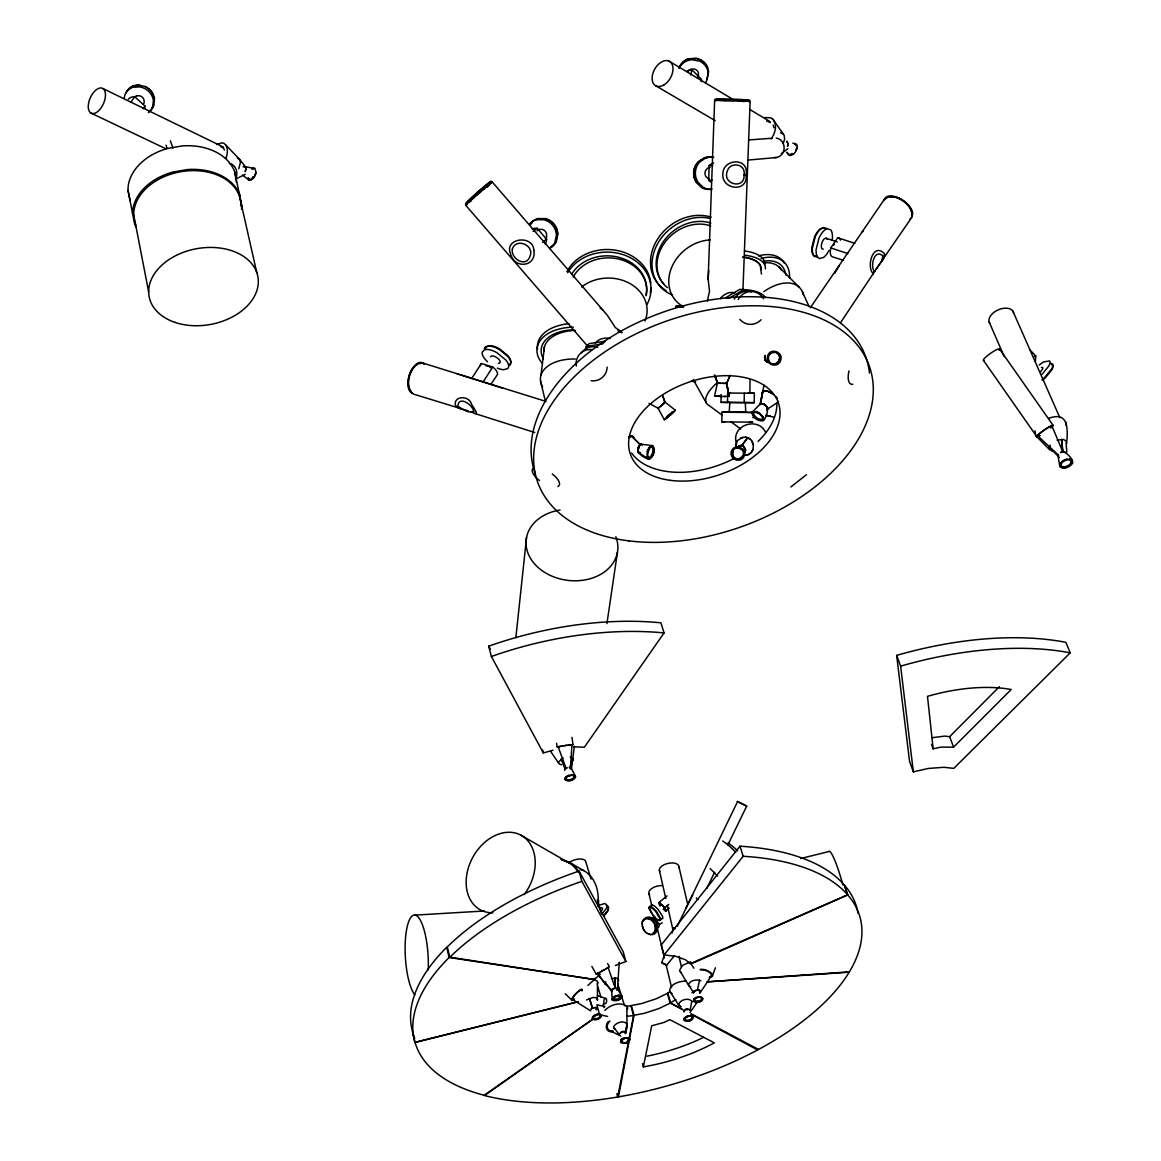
<?xml version="1.0" encoding="UTF-8"?>
<svg xmlns="http://www.w3.org/2000/svg" width="1161" height="1161" viewBox="0 0 1161 1161"><rect width="100%" height="100%" fill="white"/><g stroke="black" fill="none" stroke-linecap="round" stroke-linejoin="round"><path stroke-width="1.5" d="M742.547 445.795L745.391 449.147L743.49 453.429M1048.717 418.323C1067.351 411.415 1068.294 426.45 1066.683 442.312C1064.927 445.65 1069.426 456.331 1063.694 451.585M744.985 448.131L745.391 450.337L743.548 446.361M681.159 1006.66L678.605 1004.875C679.403 999.824 688.589 997.183 691.84 1001.246L691.709 1002.393M788.188 144.414L786.897 141.352M597.393 1000.521L597.48 981.19L592.11 978.825M749.367 393.202L754.331 393.26L754.2 402.678L721.025 402.374L721.126 394.537M749.585 422.038L752.792 422.14L721.866 421.907L721.968 412.213L727.874 412.199M727.526 402.49L727.642 393.028L754.331 393.26M745.275 402.577L745.768 412.01L738.657 411.995L729.195 411.865L729.848 402.446M744.201 402.635L744.317 393.173M747.64 393.202L749.875 393.216L750.064 379.589M768.858 362.45A4.804 4.383 -88.8 0 1 766.724 361.811L764.765 359.01L765.143 355.469L765.084 359.881L767.16 361.753M1050.212 445.142L1049.225 448.567L1052.374 451.411M710.619 181.987L708.66 180.26L709.153 165.559L711.229 163.962A10.783 9.854 -87.9 0 1 713.594 163.004M707.354 301.062L709.516 291.164L708.137 279.162L714.639 100.354L750.137 101.355L748.932 101.718M1034.93 430.789L1035.786 435.694L1049.762 449.829M742.909 291.019L750.137 101.355M1058.252 456.621L1058.222 454.488M144.864 108.365L144.951 106.028L134.661 96.711L132.267 96.958A10.188 8.78 37 0 0 128.291 99.193M625.184 1033.754L626.969 1024.96L626.925 1006.195C620.206 1001.522 610.062 1004.816 604.852 1010.462M708.137 279.162L708.689 270.44M1065.711 424.97L1065.856 422.314M1066.277 453.138C1065.377 452.746 1076.624 460.99 1071.284 464.777C1068.541 467.404 1063.447 469.755 1060.138 466.925L1060.82 463.007M1060.385 464.023L1060.341 464.951C1062.271 470.437 1071.618 466.417 1071.85 461.643L1069.542 459.117M627.55 1009.286L627.637 1007.632M763.982 385.06L760.107 404.623A4.702 2.061 34.1 0 1 760.266 404.101C770.062 402.49 768.364 414.956 763.619 420.297L762.995 420.833C758.322 421.545 751.762 417.292 752.081 412.3L760.484 403.68M1066.596 443.792L1066.146 441.064L1063.52 439.468L1057.061 440.135M1071.53 460.888C1071.066 465.358 1064.274 468.536 1060.661 465.75C1061.038 461.251 1067.917 458.029 1071.53 460.844M627.013 1024.031C623.892 1019.851 615.91 1022.551 613.69 1026.614L613.661 1027.529C621.483 1036.367 616.941 1035.394 622.528 1031.563A3.352 1.669 -17.1 0 1 625.402 1031.636L625.881 1032.855M570.414 768.901L571.952 744.752L570.791 744.869M726.438 383.42L729.093 396.365L726.67 383.246L730.167 375.308L726.742 383.362L729.093 396.365L720.792 396.467M662.104 405.015L665.093 402.112L662.583 395.625M707.891 74.914L708.152 71.314M607.363 968.042L609.365 966.692L607.595 963.572M1035.365 361.622L1035.772 355.992L1029.546 349.534M727.903 844.845L746.697 806.097L737.612 801.511L677.284 926.217M650.9 919.367L652.467 917.93L654.673 917.887L659.361 924.446L658.853 926.899L656.226 928.539M245.929 169.55L245.595 167.097L243.854 166.415A4.325 2.424 -65.4 0 0 243.142 166.763M614.314 985.573L608.132 967.432M788.188 143.442L787.463 146.315L787.942 145.444M574.376 746.247L571.43 768.988L569.978 767.494M598.394 903.809L598.67 900.515M764.635 357.82L764.78 356.369M639.043 446.042L640.93 444.184L652.671 445.635C656.241 449.249 653.701 456.81 649.565 459.117L648.709 459.103C642.367 457.419 634.225 451.44 639.711 445.026M515.847 637.694L526.572 537.209M564.565 770.353L565.146 768.858M637.926 451.136L639.116 445.868M737.279 801.467L746.697 806.097M541.011 375.148L544.48 346.704M718.383 383.217L720.357 383.362L717.556 383.086L715.147 376.382M832.132 240.327L832.437 237.816A16.138 7.111 -71.3 0 0 830.594 229.747L827.125 228.775L825.036 229.805A15.267 6.719 -71.3 0 0 819.027 238.02L816.11 249.557A16.138 7.111 -71.3 0 0 818.026 257.597L819.608 258.555L823.584 257.437A15.253 6.719 -71.3 0 0 828.983 250.428M717.904 396.235L714.566 395.901L717.469 382.941L714.421 374.872M1066.19 453.211L1065.871 452.427M626.461 1025.932L626.969 1024.96L625.968 1032.318L622.441 1031.65M626.969 1024.96L625.939 1032.753M693.93 999.258L694.205 1001.043C706.73 1005.441 701.563 990.507 694.002 1000.506C696.324 1002.465 703.769 1000.564 701.578 997.139L697.935 997.154L694.539 998.605M246.001 168.592L245.232 171.422M605.737 981.8L604.997 983.599L606.057 984.905M606.927 623.573L617.463 552.215M659.869 406.901L658.084 408.193L658.737 407.482L658.098 408.237L664.368 419.803L666.138 418.468M642.048 923.822C641.714 918.54 648.564 914.999 652.642 918.409A9.796 7.459 65 0 1 656.807 923.822C658.693 927.915 657.3 933.56 652.409 934.605L648.535 934.17M617.086 988.33L622.151 996.66C620.845 1000.1 615.388 1001.754 612.21 1000.042L611.615 989.956A3.439 1.524 -16.8 0 1 612.732 989.085M612.34 991.581L611.339 990.391M701.157 81.72L701.52 79.34L691.898 69.849L689.358 70.11A10.057 9.448 14.9 0 0 686.993 70.981M697.413 989.869L699.575 980.203C695.671 979.492 689.576 980.479 688.517 984.949L693.596 992.655A3.396 1.611 -13.3 0 1 693.77 991.407L698.196 989.854M532.173 229.138A10.667 9.723 54.8 0 1 534.553 228.369L537.093 228.267L546.628 239.239L546.236 241.807A10.667 9.723 54.9 0 1 545.191 244.129M616.897 990.318A3.439 1.524 -16.8 0 0 617.376 989.883L619.248 962.353L618.987 963.92M840.419 240.182A10.318 4.513 -71.3 0 0 838.881 237.947L837.734 237.758L830.768 247.932L830.362 250.399A10.318 4.513 -71.3 0 0 832.161 256.755L843.525 260.311M611.978 999.505L613.632 996.893M612.689 999.316L615.765 996.486L621.251 996.37M760.266 404.144L762.937 390.865L765.97 390.618L772.152 393.376M618.523 980.653L618.349 979.057L616.447 978.142L611.499 978.578M621.237 996.167L618.16 998.982L612.689 999.113M761.297 403.651L762.124 403.709L760.629 403.651L762.937 390.851L767.958 391.184L774.111 394.914M569.166 767.581A3.643 1.843 -14.8 0 1 569.978 767.639L572.547 758.104L570.196 757.088M638.173 448.204L637.897 450.57M849.141 972.265A231.097 110.368 -15.7 0 1 618.436 1096.855L634.037 1015.294L631.337 1005.542L642.004 1003.452L656.038 998.837L667.836 993.192L670.623 1002.944L681.812 1008.851M484.108 1095.331L593.503 1018.719L484.485 1095.549A231.112 110.368 -15.7 0 0 617.739 1097L633.572 1015.57L630.873 1005.818L625.997 1006.326M570.762 767.755L572.547 758.104L573.215 759.904L571.923 761.993M643.368 1066.872L651.713 1025.787L663.976 1022.449L669.839 1019.663L714.305 1042.825A113.386 53.145 -15.8 0 1 643.368 1066.872L642.497 1063.679M744.07 453.356A4.6 4.252 48.1 0 0 745.318 451.6L745.478 449.409M737.148 440.745L735.711 447.406M664.542 954.531L661.639 962.861L666.516 965.313L674.497 955.677M598.249 973.266L596.275 974.239L591.863 966.402M732.707 451.194C730.603 456.404 737.583 461.527 741.864 457.84M736.074 442.776L735.668 447.435M743.824 455.097C755.361 456.912 756.943 437.973 745.318 437.189L749.701 438.945M124.256 97.872L125.069 94.389A15.906 13.729 37.1 0 1 132.659 87.307L140.162 86.886L143.935 88.12A15.049 12.989 37.2 0 1 152.251 96.378L153.397 100.006L152.73 107.175A15.906 13.729 37.2 0 1 148.376 112.617M640.321 444.474L637.766 450.352A4.673 2.104 -72.6 0 0 638.826 452.993L640.117 452.587L638.129 451.934M796.562 148.028L795.633 150.785M690.069 1010.346L691.84 1001.246M714.566 395.901L720.981 395.625M690.577 74.957L691.898 69.849M226.061 158.273C227.527 153.528 228.702 146.896 224.146 143.456L221.911 142.818L216.599 144.574M255.609 173.047C255.217 176.312 251.284 181.682 247.932 178.359M457.419 374.364L458.624 374.335M597.378 984.368L597.828 982.685M650.857 905.754L651.64 904.738L653.846 905.624A9.854 2.815 51.2 0 1 658.432 909.861L662.742 916.711L662.757 918.569L661.189 918.612M592.545 1016.818L592.72 1018.618C595.172 1020.693 601.862 1018.444 600.643 1014.743L600.237 1014.337M592.589 1018.081C600.556 1008.111 604.184 1021.593 592.516 1017.95M762.792 419.745C763.111 415.449 757.465 411.749 753.445 412.373L752.908 412.852C752.618 417.133 758.235 420.819 762.255 420.209L763.546 418.25L762.893 416.32M717.846 383.145L715.234 376.382M763.619 420.297C763.982 415.29 757.378 411.009 752.705 411.749L752.081 412.3M834.788 273.227L839.113 265.825M585.304 349.766L586.334 346.326L589.28 343.598L605.302 341.218L602.414 343.946L586.334 346.326M777.652 402.374L777.986 401.271A10.275 4.528 34.1 0 1 777.652 402.374L766.623 409.717M767.639 408.599L766.695 409.615L767.523 408.933M621.759 332.743L618.334 331.074L618.682 330.014L615.301 327.504L607.334 315.284L492.22 181.958L476.474 194.584M672.03 933.11L673.757 928.176M678.982 68.354L679.824 65.974A15.688 14.759 14.9 0 1 688.546 58.761L696.426 58.326L700.199 59.574A14.846 13.961 14.9 0 1 707.891 67.962L708.66 71.663L707.107 78.948M876.192 269.062L911.675 217.528C914.665 205.163 895.131 191.231 884.697 198.85L810.334 307.723M840.361 322.961L874.784 271.268M647.156 451.223L647.678 449.757M638.216 447.899L638.623 446.811M712.317 976.154L715.423 967.766M565.465 777.246L565.204 777.899C565.871 782.412 573.49 780.41 574.869 777.202L574.26 775.388L571.575 774.663M565.378 778.596C566.902 775.563 572.344 774.068 574.811 776.593M664.847 402.446L662.612 395.611M1058.077 455.359L1058.382 454.619M574.68 776.52C573.157 779.553 567.729 781.034 565.262 778.509M768.045 356.543L770.831 352.857L775.766 352.291M683.873 1011.042C684.134 1014.148 683.263 1009.04 686.354 1009.286M245.232 171.581L245.668 170.58M238.745 168.809L240.429 162.453L239.543 159.318L225.873 145.067M783.24 143.398L784.633 139.189L784.212 135.358L773.023 119.365L770.715 117.769L764.693 117.566M766.565 406.437L767.566 408.28M642.338 921.921L645.618 918.453L650.77 919.672A9.419 7.169 65 0 1 654.76 924.867L655.239 930.991L651.945 934.46M764.736 356.616L765.244 355.542M684.424 1017.805C683.132 1022.739 695.25 1019.387 691.753 1015.773M596.188 1009.693A3.41 1.567 -17.9 0 0 597.044 1007.951L593.039 1007.777M706.773 888.441L714.595 872.288M621.12 1039.908L620.598 1042.505C623.588 1044.45 629.422 1043.013 630.22 1039.313L629.915 1038.732C612.326 1034.495 626.301 1050.502 628.551 1037.978M698.022 989.927L699.415 990.202A3.396 1.611 -13.3 0 1 699.778 990.507M744.665 452.355L745.173 451.397M685.875 908.163L692.725 895M733.404 449.873C728.092 472.643 758.815 447.536 735.406 448.277M742.59 457.042C745.58 453.08 741.676 447 736.858 447.87M753.054 449.525L751.965 451.571A10.086 9.303 48.1 0 1 746.175 455.083L746.175 455.083M484.355 348.764L485.182 347.226L490.102 345.688A14.382 6.211 33.1 0 1 499.52 348.822L508.083 355.861A15.195 6.56 33.1 0 1 510.724 362.653L509.897 364.104M485.385 348.3L486.183 346.834M490.581 356.862L491.495 355.963A5.486 2.351 33.1 0 1 495.95 357.066L498.287 358.778A5.776 2.482 33.1 0 1 500.217 362.319L499.288 363.204A5.471 2.351 33.1 0 1 498.417 363.291M618.334 331.074L618.682 330.014M882.099 261.254L884.203 257.089L884.464 253.708C872.854 241.517 865.903 267.393 873.464 274.011M509.911 365.222L510.767 363.712A15.833 6.835 33.1 0 0 508.01 356.645L499.085 349.316A14.977 6.473 33.1 0 0 489.274 346.051L486.865 346.297M694.293 998.663L693.538 1001.261C696.353 1003.423 702.115 1002.161 703.131 998.62L699.938 996.675L695.744 997.546M694.322 991.015L693.697 992.481M490.842 384.509L497.358 374.626A10.115 4.31 33.1 0 0 494.615 368.632L492.757 366.992L481.365 363.524L480.669 364.38A10.115 4.325 33.1 0 0 480.538 365.584M483.034 382.085L492.757 366.992M471.627 378.573L481.365 363.524M696.876 163.933L695.439 166.154A15.253 13.947 -88 0 0 694.496 178.025L696.107 181.696L701.65 187.066M143.122 108.786L144.951 106.028M699.749 993.41L711.417 975.82M771.136 139.001C775.069 133.53 777.594 125.17 773.023 119.365M130.961 102.183L134.661 96.711M552.955 750.238L543.333 752.952L491.393 656.473L488.665 646.184A243.549 132.281 -15.4 0 1 660.914 622.818L664.063 632.919L584.389 747.191L573.49 746.842M689.982 1012.465L697.703 1001.522M648.36 448.465L649.115 447.406M740.486 445.693L741.719 445.577L747.626 437.77L741.632 445.693L740.486 445.722A4.6 4.252 48 0 0 738.498 446.579M587.843 346.384L465.648 205.178L473.151 197.602L488.897 184.86M1060.312 463.732C1062.765 460.249 1068.642 457.361 1072.372 460.395M491.48 182.901L492.22 181.958M739.992 846.195L661.204 945.039L664.048 954.952L675.557 956.272L685.44 959.755L690.345 963.645L847.574 894.797L844.265 884.987A230.633 110.861 -15.7 0 0 739.992 846.195L743.171 856.281A231.184 110.44 -15.7 0 1 847.574 894.797M664.048 954.952L743.171 856.281M674.309 411.299L675.296 410.225L673.743 411.894M861.912 232.432L863.218 230.952M664.31 419.716L665.471 418.947M658.737 407.482L658.084 408.193L648.984 403.375M595.39 343.221C598.568 338.504 604.881 337.329 610.12 338.533M252.242 177.749L253.156 176.675M663.671 403.593L664.44 402.809L659.492 407.221M596.232 1009.519L597.044 1007.951M664.469 402.852L665.064 402.069L675.296 410.225M733.099 450.149L734.434 448.785M720.27 298.624C723.622 294.313 729.297 291.251 734.782 292.862M737.148 440.73L742.938 437.218M644.631 919.091L647.548 917.785L651.19 919.207A9.81 7.474 65 0 1 655.341 924.62L656.154 929.018L653.904 933.894M487.17 186.805L488.36 185.557M1042.114 374.292L1048.804 366.034A14.512 4.397 -43.4 0 0 1049.544 360.926L1043.913 361.913A15.34 4.659 -43.4 0 0 1039.168 365.033M587.93 985.37L600.266 974.268M932.298 737.699L944.59 736.118L949.64 736.684L999.374 686.673M953.573 747.133L1011.202 689.489A129.611 65.945 -19.6 0 0 927.494 696.339L933.168 748.845L940.729 747.133L953.573 747.133L949.64 736.684M1070.239 652.83L953.791 768.364L943.762 767.305L928.35 768.451L913.344 771.847L909.556 761.413L896.655 655.385A254.114 128.232 -19.2 0 1 1065.856 642.323L1070.239 652.83A254.781 127.768 -19.2 0 0 900.631 666.138L896.655 655.385M242.562 175.108L248.86 180.086L250.863 180.216L254.186 177.517L256.189 172.902L254.956 168.418L243.868 166.574M487.576 186.848L489.898 184.57M741.632 445.693L743.722 446.535L741.719 445.577M693.828 991.552L695.773 990.231M672.901 412.706L674.352 411.415M600.759 911.53L602.24 909.716A3.628 1.64 -42.2 0 0 602.457 908.134L601.296 907.728A2.83 1.292 -42.2 0 0 600.701 907.917M601.92 913.997L605.984 908.99A9.927 4.513 -42.2 0 0 606.564 904.666L604.779 903.476L600.005 905M603.502 915.826L607.551 910.819A9.927 4.513 -42.2 0 0 608.146 906.494L606.361 905.304M603.793 916.087L607.682 911.283A9.52 4.339 -42.2 0 0 608.248 907.133L607.58 906.364M663.047 404.159L663.657 403.607L660.769 406.147M665.935 418.134L670.274 414.23M474.602 196.601L468.971 202.275L471.381 200.795M693.814 999.287L694.917 998.068M765.157 359.852L764.765 358.778L766.013 360.955M663.584 403.665L661.189 405.813M671.145 412.866L672.204 411.894M673.365 412.358L667.88 417.147M909.992 219.066L911.675 217.528M697.601 162.816L700.504 160.189M593.677 1015.556L592.037 1018.865C594.954 1021.085 600.397 1019.097 601.674 1015.773L599.584 1014.046M592.589 1016.818L599.308 1014.192M667.531 416.552L668.925 415.333M672.132 413.476L669.287 415.972M1061.589 461.976L1063.984 460.191M685.411 1009.664L689.852 1009.548M762.937 390.865L762.008 394.145M753.982 411.589L753.445 412.053C753.141 416.349 758.772 420.035 762.792 419.426M663.25 909.295L666.283 911.138L664.977 907.655L668.751 904.361M665.427 911.356L669.2 908.062M659.985 906.19L658.664 902.721L667.067 895.9M669.941 413.926L666.356 416.944M564.725 769.351L566.524 768.002A3.643 1.843 -14.8 0 1 567.381 767.827M806.431 474.704L790.873 486.981M671.493 413.2L673.511 411.575M666.603 418.192L668.155 416.843M542.68 242.359L546.628 239.239M639.595 445.2L641.365 444.358M665.543 419.019L667.053 417.757M533.117 231.344L537.093 228.267M563.129 757.973L558.441 762.037L559.123 763.836L561.59 764.867M781.368 153.571L787.942 148.681M565.61 777.159L572.01 774.924L574.361 775.301L575.609 777.101C573.853 780.613 567.555 782.354 564.696 779.408L566.031 776.593L569.108 775.026M658.897 407.671L658.113 408.077M620.308 1032.695L621.643 1031.911M684.598 1017.718L690.432 1015.701M621.382 1039.806L624.734 1038.166L628.406 1037.963M608.509 967.302L606.303 968.695M596.29 974.181L597.538 973.498M717.556 383.086L726.626 383.362L724.87 383.464M586.45 1000.013L592.85 997.517L595.767 997.647L597.625 999.592M592.27 1008.125L591.617 1008.546A3.41 1.567 -17.9 0 0 591.007 1009.04M752.807 417.742L753.779 417.133M639.377 452.993L640.059 452.5M596.754 973.861L597.625 973.324M466.954 204.626L465.648 205.178M734.129 449.06L735.711 448.001M670.187 991.567L667.343 993.265L670.129 1003.002L682.828 1009.823M743.577 289.699L729.355 298.159L725.567 297.811L739.731 289.379L743.577 289.699L746.567 291.701M670.129 1003.002L675.833 999.606M604.997 969.45L606.826 968.332M600.658 971.612L603.604 969.928M603.546 970.291L605.331 969.217M601.935 971.177L603.662 970.19M602.051 971.162L598.771 972.947M600.6 971.975L597.131 973.818L612.036 990.826M659.361 924.446L662.249 922.864M565.741 768.538L566.51 768.147M820.348 228.848L824.179 227.832M236.38 178.707L245.261 174.324M251.806 168.853L254.027 168.156M670.623 1002.944L658.795 1008.59L644.718 1013.205L634.037 1015.294M614.517 996.312L618.915 995.079M786.94 141.511L787.55 141.947L786.752 141.468M545.917 401.416L422.328 362.885C409.514 363.553 403.128 386.555 413.374 394.058L468.289 410.907M649.928 446.666L651.481 446.303C654.557 449.394 652.409 455.896 648.854 457.884L647.011 456.679M594.563 1014.99L597.741 1013.959M556.612 743.316L557.135 746.886L562.795 746.001M565.915 767.856L558.151 746.799L561.169 746.247M857.964 913.17A230.56 110.788 -15.7 0 0 844.453 885.161L847.762 894.971L690.998 963.935L693.944 968.23M775.171 364.104C780.134 362.9 781.135 355.498 776.753 352.944M772.704 352.247C766.216 353.742 767.348 364.38 774.068 364.293M790.772 154.094L791.962 153.6M791.381 154.457L792.571 153.963M571.952 737.38L573.012 744.535L572.213 744.723M471.177 411.749C481.728 417.931 473.383 407.83 471.381 403.926C469.233 395.451 453.588 395.495 455.373 405.131L457.71 407.555L461.904 409.427M615.374 965.473L625.895 961.526L623.138 951.57L579.005 870.939L581.806 881.214L625.895 961.526M1034.32 356.529L1035.772 355.992M767.131 409.427L767.668 409.238A4.688 2.046 34.1 0 0 766.768 406.524M593.851 1007.516L591.805 1008.546A3.41 1.567 -17.9 0 0 591.297 1009.011M874.48 271.485L881.46 261.646L882.926 256C874.872 248.28 870.213 264.708 873.914 270.89L874.48 271.471M595.608 1007.342L596.246 1007.443M740.718 437.857L745.289 437.204M1065.435 459.553L1066.901 459.146M690.708 961.83L682.537 965.342L679.591 970.335L688.865 985.762L690.751 986.908M1062.649 451.687L1061.56 451.977A4.513 2.598 -23.2 0 0 1060.515 452.442M414.738 1038.413A230.56 110.788 -15.7 0 1 412.605 1032.318L414.97 1042.505L578.193 1001.667M800.611 858.559L828.461 851.637A40.025 5.123 75.5 0 1 842.886 884.9M414.825 1042.346L578.352 1001.725M614.213 988.374L615.054 988.185M687.196 1009.054L685.57 1009.49A3.352 1.654 -13.9 0 0 683.655 1011.173M687.138 1009.098L688.125 1009.025M136.635 95.87L139.364 95.724A5.5 4.746 37.2 0 1 143.775 99.178L144.254 101.849A5.79 5.007 37.2 0 1 143.311 104.229M605.65 998.416L604.896 998.736A2.67 1.277 -78.2 0 0 603.836 1001.087L603.807 1002.48A3.033 1.451 -78.2 0 0 604.794 1003.931L605.549 1003.612A2.67 1.277 -78.2 0 0 606.608 1001.275L606.637 999.882A3.033 1.451 -78.2 0 0 605.65 998.416L597.407 995.659M1041.475 367.5L1042.186 367.384A5.297 1.611 -43.4 0 1 1042.36 369.401L1040.909 371.375A5.587 1.698 -43.4 0 1 1039.922 372.405M726.583 383.362L725.857 383.159M562.461 745.957L568.556 745.072M564.507 745.652L566.583 745.347M252.111 168.78L253.824 168.882M568.092 745.231L570.298 744.84M569.601 745.028L573.012 744.535M792.847 143.267C804.254 142.919 790.67 163.091 786.868 152.193M559.326 746.683L557.135 746.886M627.042 1016.267L633.572 1015.57M747.713 160.087L776.506 157.533M653.672 920.092L655.631 920.557A3.57 2.728 65 0 1 657.141 922.531L657.329 924.853A2.786 2.133 64.9 0 1 656.618 925.912M617.202 988.417L614.314 988.446A3.439 1.524 -16.8 0 0 613.487 988.722M748.613 139.959L772.08 138.232M707.325 981.8L849.388 971.844A231.097 110.368 -15.7 0 0 847.762 894.971M707.267 981.887L848.952 972.221M685.933 981.001C679.78 981.277 670.115 983.57 669.621 990.957L679.054 1005.673M415.217 915.1L484.326 910.993M719.951 100.383L734.071 100.441M743.069 101.602L745.696 101.254L737.467 100.572M721.852 421.864L724.885 421.806M817.721 257.249L814.238 256.334A16.123 7.126 -71.3 0 1 812.323 248.309L815.225 236.786A15.253 6.734 -71.3 0 1 821.233 228.572L823.338 227.541L826.806 228.514M816.981 256.363L813.629 255.493A15.47 6.835 -71.3 0 1 811.786 247.786L814.572 236.728A14.643 6.473 -71.3 0 1 820.348 228.848M823.28 249.093L822.583 249.107A5.878 2.583 -71.3 0 1 821.32 245.813L821.857 242.997A5.587 2.453 -71.3 0 1 824.571 238.615L826.022 238.223L837.255 241.909M709.153 165.559L712.781 165.472M752.981 412.518L721.968 412.213M683.669 305.923L675.862 306.243L682.871 306.678M683.365 306.925L675.644 307.36M708.66 180.26L712.288 180.231M745.899 402.606L729.326 402.461M724.174 396.481L725.625 396.481M741.458 445.505L740.341 445.505A4.6 4.252 48.1 0 0 738.352 446.361M738.352 100.746L748.395 100.267L716.235 99.382L726.017 100.397M721.025 402.374L729.398 402.403M728.136 393.042L730.458 393.057M744.274 402.533L754.2 402.678M721.126 395.698L715.96 396.032M746.799 412.358L752.923 412.489M722.65 383.391L723.913 383.478M632.324 435.752L628.58 437.465L632.324 435.752L634.051 437.639M652.671 445.635L651.814 445.621C647.649 447.943 645.806 454.401 647.969 458.624M1064.608 451.687L1061.72 452.093A4.513 2.598 -23.2 0 0 1060.675 452.558M718.949 396.38L720.894 396.409M719.428 383.304L720.27 383.348M719.312 396.336L715.96 396.148M620.496 995.456C617.928 995.311 611.673 996.211 612.877 999.781C615.519 1001.377 622.354 999.49 621.048 995.703L621.919 996.109M696.411 58.514L688.85 58.935A15.064 14.164 14.9 0 0 682.581 62.868M140.278 85.304L134.299 85.798A15.253 13.163 37.2 0 0 128.726 89.658M761.108 403.535L762.908 403.883M691.55 1015.817L686.775 1016.107L683.597 1019.837C686.006 1022.812 692.812 1020.896 693.422 1017.138L690.969 1015.527M1057.932 456.041L1049.268 447.116M476.112 413.926L534.742 432.487M727.7 396.003L729.108 396.249M544.712 218.805L538.414 218.907A15.949 14.571 55 0 0 536.063 219.792M598.742 1013.93L600.31 1014.337M773.807 352.073C788.246 353.466 773.023 373.145 768.002 359.678M412.735 1032.477A230.589 110.817 -15.7 0 1 446.724 947.245L449.133 957.506L593.663 979.405L449.728 957.143L447.319 946.897A230.56 110.788 -15.7 0 1 579.049 871.069M768.858 362.188L766.71 361.55M770.178 415.972L765.694 415.319L774.097 417.205M715.96 100.775L714.639 100.354M611.281 990.797L605.128 982.743M780.453 132.717L783.312 133.965M766.608 120.918L770.454 122.587M601.137 1014.946L607.58 1016.455M604.925 1006.645L596.899 1004.744L599.091 1012.929M650.682 934.75L646.793 933.226A9.419 7.184 65 0 1 642.817 928.031L642.091 923.532M755.898 411.458L757.146 411.807M237.352 158.056L239.543 159.318L245.581 166.952M220.619 146.547L223.594 148.231L224.421 150.088M459.712 374.582L503.018 388.282M1051.053 363.408L1052.33 363.814A14.498 4.426 -43.4 0 1 1051.605 368.937L1044.915 377.18A15.325 4.673 -43.4 0 1 1041.968 379.778M1051.3 364.496L1052.519 364.888A13.917 4.252 -43.4 0 1 1051.837 369.808L1045.408 377.717A14.716 4.484 -43.4 0 1 1042.593 380.213M837.734 237.758L854.815 243.346M149.479 110.919A15.891 13.714 37.2 0 0 153.847 105.491L154.515 98.322L153.368 94.694A15.035 12.974 37.2 0 0 145.052 86.451L137.462 84.942L133.791 85.638A15.891 13.714 37.2 0 0 126.215 92.706M697.616 58.921L700.025 59.719A14.237 13.395 14.9 0 1 707.397 67.759M830.768 247.932L847.864 253.562M560.952 859.372L568.919 862.072L583.533 870.503A42.377 32.406 -61.6 0 1 597.639 905.943M580.355 869.429L583.533 870.503M1059.427 457.318L1058.658 456.984M597.146 902.3L597.799 902.721A3.628 1.64 -42.2 0 1 597.813 903.693M765.084 405.102L765.984 405.74L763.851 404.333L765.781 405.668M662.699 962.962L664.614 963.804M698.704 990.043L699.241 990.26A3.396 1.611 -13.3 0 1 699.604 990.58M699.575 980.203L700.881 980.842M545.989 218.979L549.603 220.532A15.093 13.787 55 0 1 556.903 229.776L557.599 233.695L556.017 241.198A15.949 14.571 55 0 1 554.668 243.331M762.864 403.854L764.069 404.42M90.805 112.994L165.979 148.826M102.879 88.526A13.671 7.198 -66 0 1 99.193 110.193A13.671 7.198 -66 0 1 88.512 103.605A13.671 7.198 -66 0 1 102.879 88.526L223.522 147.142M610.178 1030.779L620.801 1036.076M691.39 1013.93L758.467 1049.413M690.766 1014.09L757.451 1049.892M663.584 909.165L664.614 909.397A2.815 0.813 51.1 0 0 664.382 908.163L663.047 906.219A3.599 1.03 51.1 0 0 661.364 904.666L660.333 904.448A2.815 0.813 51.1 0 0 660.348 905.13M658.055 919.585L660.261 920.484L661.059 919.497L656.545 911.516A9.854 2.815 51.2 0 0 651.945 907.278L649.754 906.393L648.767 908.018L653.106 915.652A9.477 2.699 51.2 0 0 657.503 919.715L659.622 920.586L660.391 919.643L656.052 911.965A9.462 2.699 51.2 0 0 651.64 907.902L648.955 907.307L652.018 913.547M520.926 835.194L568.339 862.521M665.253 964.138L666.733 965.197M656.052 85.943L715.22 120.671M669.026 61.112L734.202 100.136M749.716 109.439L769.888 121.513M763.865 404.304L764.823 404.884M758.467 412.402L759.787 413.2M422.328 362.885L424.302 364.09M572.475 999.461L590.775 1010.941M489.55 367.007L490.784 367.805M638.913 452.79L648.709 459.103M618.842 330.159L621.962 332.278M794.313 143.819L796.301 145.618M788.435 153.803L789.233 154.369M670.434 992.379L671.987 993.482M617.449 988.591L617.652 989.433M722.069 415.145L709.182 405.552A37.196 14.034 -29.8 0 1 716.801 383.028M730.661 421.545L740.689 429.004M614.067 1028.341L614.909 1028.965M565.059 768.945L561.053 758.975M600.179 307.999L602.951 310.176M765.302 360.113L766.724 361.55M1035.786 435.694L1037.745 437.421M680.186 971.801L681.536 973.005M1037.905 436.043L1058.687 455.344M249.267 179.273L248.265 177.836M248.86 180.086L247.685 178.402M659.521 902.489L664.977 907.655M565.262 993.772L571.763 1000.1M778.77 266.812L798.957 286.985M710.198 868.602L717.658 876.062M487.518 361.797L485.022 359.17A15.848 6.821 33.1 0 1 482.192 352.117L484.688 349.65L487.098 349.403A14.991 6.444 33.1 0 1 496.923 352.683L505.848 360.012A15.848 6.821 33.1 0 1 508.62 367.065L507.749 368.574L503.642 369.706A14.977 6.444 33.1 0 1 497.343 368.124M571.139 768.089L575.551 776.39M598.452 974.601L605.331 984.325M999.519 348.939L1053.071 425.303M983.469 360.389L1036.846 436.696M550.575 751.283L558.528 763.009M787.26 152.57L787.826 153.441M765.52 432.197C758.278 416.625 732.069 424.737 736.045 441.906M751.443 440.6L753.445 444.881M693.204 379.531L706.338 402.998M488.665 646.184L490.377 649.362M802.44 291.904L809.101 306.664M1012.813 311.003L1059.848 417.655M989.041 321.626L1004.178 356.572M1058.15 456.534L1059.746 465.996M1052.026 426.145L1062.3 450.715M931.499 744.361L933.168 748.845M617.594 983.265L624.574 1005.731M597.813 986.821L600.992 997.212M603.096 1004.134L604.155 1007.603M591.036 879.095L585.797 861.825A10.115 4.789 -16.9 0 0 579.092 859.024A10.115 4.789 -16.9 0 0 568.614 862.928M597.335 899.833L601.543 913.663M642.265 925.709L642.904 927.915A9.81 7.474 65 0 0 647.04 933.328M542.434 749.629L543.333 752.952M617.55 1093.647L618.392 1096.811M616.897 1093.836L617.739 1097M648.926 893.665L651.858 905.841M657.315 928.437L664.455 957.985M666.124 964.951L671.58 987.547M540.547 381.026L545.438 401.517M678.851 866.411L687.443 903.258M659.361 870.315L665.775 898.411M667.372 905.449L672.988 930.034M678.996 956.388L681.405 966.924M134.691 224.247L128.015 190.404A54.016 39.198 -9.7 0 1 168.113 148.318L182.364 145.894A55.089 39.967 -9.7 0 1 234.769 172.046L241.749 205.686A54.364 39.068 -9.9 0 1 241.488 209.14M239.514 196.282L256.77 272.53M128.015 190.404L130.105 200.548M133.718 214.901L148.652 291.919M761.5 274.025L760.629 268.859A38.284 15.993 -9.9 0 0 742.938 256.987M234.783 172.046L236.438 182.219M745.391 449.467L745.536 450.526M900.631 666.138L913.344 771.847M764.62 357.559L764.765 359.01M154.34 101.5L153.078 94.491A14.425 12.452 37.2 0 0 145.11 86.582M696.31 897.946A65.597 46.629 -72.8 0 1 697.993 899.615M728.02 842.959A131.019 93.402 -72.9 0 1 737.656 850.824M722.708 840.97A131.266 93.388 -72.9 0 1 735.668 852.29M674.28 929.09A9.172 1.146 26.3 0 1 675.412 928.379M674.657 929.076A9.172 1.146 26.3 0 1 674.701 928.118M649.652 894.884A9.839 5.239 -13.6 0 1 651.437 888.716A9.839 5.239 -13.6 0 1 661.901 885.611M698.603 1001.653A7.387 5.399 19.1 0 1 695.686 1002.988M697.877 1001.13A6.429 4.702 19.1 0 1 695.337 1002.306M691.912 992.597A6.429 4.702 19.1 0 1 693.552 992.815M484.34 1095.316A231.097 110.368 -15.7 0 1 415.058 1042.331M449.786 957.274A231.097 110.368 -15.7 0 1 581.85 881.344M659.854 871.548A9.941 5.065 -12.9 0 1 668.489 863.291A9.941 5.065 -12.9 0 1 678.663 867.789M655.036 917.045A9.868 2.815 51.2 0 1 653.483 915.361M699.938 990.899A3.396 1.611 -13.3 0 1 699.59 991.77M699.749 990.957A3.396 1.611 -13.3 0 1 699.415 991.828M700.112 969.435A7.488 3.265 21 0 1 710.779 972.715A7.488 3.265 21 0 1 709.255 977.402M700.794 969.986A6.502 2.844 21 0 1 709.502 972.381A6.502 2.844 21 0 1 709.966 976.778M613.052 1031.65A7.372 5.878 -45.5 0 1 606.84 1029.11A7.372 5.878 -45.5 0 1 608.175 1021.695M613.081 1030.852A6.415 5.108 -45.5 0 1 607.435 1027.993A6.415 5.108 -45.5 0 1 610.033 1020.998M594.084 979.957A57.571 27.24 -88.8 0 1 594.954 978.244M615.838 536.774A46.077 35.541 7.2 0 1 584.97 579.919A46.077 35.541 7.2 0 1 527.733 552.476A46.077 35.541 7.2 0 1 560.052 510.027M491.393 656.473A244.158 131.89 -15.4 0 1 664.063 632.919M414.869 994.962A41.259 11.392 86.7 0 1 405.247 942.326A41.259 11.392 86.7 0 1 418.482 917.408A41.259 11.392 86.7 0 1 428.206 969.87M582.358 989.898A7.546 1.654 -46.3 0 1 582.038 990.783M573.94 999.548A7.546 1.654 -46.3 0 1 574.202 995.412A7.546 1.654 -46.3 0 1 582.314 989.332M574.361 998.982A6.56 1.437 -46.3 0 1 572.866 997.88A6.56 1.437 -46.3 0 1 578.309 991.639A6.56 1.437 -46.3 0 1 581.69 990.594M414.97 1042.505A231.141 110.397 -15.7 0 1 449.133 957.506M492.932 912.807A42.493 31.768 -61.3 0 1 469.218 865.264A42.493 31.768 -61.3 0 1 520.897 835.165A42.493 31.768 -61.3 0 1 524.133 894.638M562.127 860.199A41.593 31.637 -61.5 0 1 577.975 871.795M568.905 862.086A42.667 32.45 -61.5 0 1 579.571 873.13M611.441 989.869A3.439 1.524 -16.8 0 1 612.558 989.012M613.313 988.65A3.439 1.524 -16.8 0 1 614.154 988.374M703.508 1037.397A113.125 53.348 -15.8 0 1 646.924 1056.176M173.033 148.1A75.726 33.988 45.6 0 1 170.406 140.786M166.836 147.578A75.639 34.09 45.6 0 1 166.067 145.183M229.414 163.483A9.709 7.982 82.9 0 1 236.06 169.288A9.709 7.982 82.9 0 1 235.494 178.925M153.542 104.853A15.253 13.163 37.2 0 1 151.844 107.77M134.502 97.335A5.79 5.007 37.1 0 1 136.635 95.87M135.721 224.871A54.074 38.85 -9.9 0 1 180.579 171.77A54.074 38.85 -9.9 0 1 241.082 206.281M132.601 214.117A54.393 39.097 -9.9 0 1 173.033 172.017L187.385 169.564A55.467 39.866 -9.9 0 1 240.095 195.541M136.2 227.396A55.481 39.895 -9.9 0 1 134.705 224.233M773.168 125.025A13.497 9.056 -59.8 0 1 773.865 127.725M776.216 138.057A9.825 8.954 90 0 1 784.096 148.942A9.825 8.954 90 0 1 774.169 157.562M697.224 77.642A5.718 5.384 14.9 0 0 698.501 75.218L698.298 72.49A5.428 5.108 14.9 0 0 694.118 68.992L691.245 69.138A5.718 5.384 14.9 0 0 688.052 71.764M680.477 65.858A15.064 14.164 14.9 0 1 681.783 63.797M705.322 82.765A15.717 14.774 15 0 0 706.701 80.631L708.239 73.332L707.47 69.631A14.861 13.976 14.9 0 0 699.778 61.228L692.014 59.704L688.11 60.416A15.703 14.774 14.9 0 0 679.374 67.643M989.912 323.542A13.119 8.025 -24.2 0 1 998.083 309.914A13.119 8.025 -24.2 0 1 1013.64 312.919M1040.111 435.549A9.927 1.335 -34.6 0 1 1037.919 434.882A9.927 1.335 -34.6 0 1 1048.586 427.117A9.927 1.335 -34.6 0 1 1052.606 426.45M984.122 360.447A9.868 1.64 -34.9 0 1 991.117 352.929A9.868 1.64 -34.9 0 1 999.142 350.216M1039.4 435.709A8.635 1.161 -34.6 0 1 1040.009 433.401A8.635 1.161 -34.6 0 1 1049.675 426.871A8.635 1.161 -34.6 0 1 1050.72 428.061M776.825 403.056A78.135 48.82 -19.2 0 1 758.031 441.441M734.332 458.305A78.135 48.82 -19.2 0 1 631.613 453.066M535.119 473.282A175.253 109.613 -19.2 0 1 676.021 307.926A175.253 109.613 -19.2 0 1 869.458 373.087M742.474 289.582A38.444 15.644 -9.8 0 1 765.288 297.55M742.909 257.176A39.416 16.472 -9.9 0 1 761.137 269.41M744.491 250.965A43.712 18.329 -9.9 0 1 764.678 264.606M745.202 255.26A43.741 18.271 -9.9 0 1 765.389 268.844M695.671 381.896A42.318 16.414 -29.8 0 1 691.317 381.026M543.87 351.13A37.558 22.77 6.5 0 1 575.305 330.421M542.622 386.961A37.805 22.596 6.5 0 1 575.305 359.039M539.531 480.567A15.586 6.356 32 0 1 533.77 467.956M552.259 473.935A15.586 6.356 32 0 1 557.919 486.546M641.394 444.402A4.673 2.104 -72.6 0 1 642.207 445.273M412.663 393.361A16.051 8.403 -73 0 1 409.746 373.755A16.051 8.403 -73 0 1 423.736 363.698M485.966 365.802A5.486 2.337 33.1 0 1 488.273 366.383M537.543 348.88A42.884 26.05 6.5 0 1 569.006 323.687M411.125 391.388A15.049 7.88 -73 0 1 409.093 377.789A15.049 7.88 -73 0 1 417.147 364.409M419.411 363.48A15.049 7.88 -73 0 1 421.516 363.538M543.392 358.822A38.676 23.452 6.5 0 1 573.505 329.797M542.187 363.291A42.913 26.021 6.5 0 1 573.36 327.126M667.444 287.667A38.777 32.406 -38.7 0 1 664.252 243.302A38.777 32.406 -38.7 0 1 710.648 225.858M738.193 299.48A16.457 15.02 -82.3 0 1 763.59 298.783M761.094 319.754A16.457 15.02 -82.3 0 1 739.847 319.377M683.582 306.765A39.184 32.581 -38.5 0 1 671.421 268.002A39.184 32.581 -38.5 0 1 710.169 239.921M734.245 299.117A16.399 14.977 -82.3 0 1 751.428 291.817M725.596 100.427A17.299 0.755 1.6 0 1 718.659 99.077A17.299 0.755 1.6 0 1 746.117 99.831A17.299 0.755 1.6 0 1 738.759 100.789M664.353 284.605A39.967 33.408 -38.7 0 1 664.658 239.819A39.967 33.408 -38.7 0 1 710.88 223.043M665.993 290.439A44.292 37.036 -38.7 0 1 657.242 239.674A44.292 37.036 -38.7 0 1 711.156 217.18M703.929 158.447A16.123 14.745 -88 0 1 707.659 157.722M710.242 167.3A6.139 5.602 -88 0 0 707.528 168.243L705.598 170.522A5.82 5.326 -88 0 0 705.844 176.428L707.963 178.475A6.139 5.602 -88 0 0 709.313 178.997M671.929 294.749A44.35 37.065 -38.7 0 1 656.516 245.827A44.35 37.065 -38.7 0 1 709.444 218.312M710.663 157.17A16.805 15.354 -88 0 0 704.146 157.823L697.558 162.366L695.294 165.849A15.891 14.527 -88 0 0 694.322 178.228L695.99 182.045L701.781 187.647A16.805 15.369 -88 0 0 712.012 188.996M705.206 188.43A16.138 14.745 -88 0 1 702.797 187.632M713.739 157.359A16.834 15.383 -87.9 0 0 705.917 157.765L699.314 162.322L697.05 165.82A15.92 14.542 -88 0 0 696.078 178.199L697.746 182.03L703.537 187.647A16.834 15.383 -88 0 0 711.185 189.388M573.171 277.116A38.444 32.319 -0.4 0 1 619.524 259.266A38.444 32.319 -0.4 0 1 646.155 295.721M581.632 286.97A38.821 32.464 -0.3 0 1 629.32 283.197A38.821 32.464 -0.3 0 1 645.008 321.002M607.145 367.123A16.298 14.832 47.6 0 1 591.196 380.735M576.291 366.078A16.298 14.832 47.6 0 1 592.037 349.664M581.458 352.988A16.239 14.803 47.7 0 1 597.741 347.386M474.312 197.37A17.197 0.871 -41.4 0 1 467.622 201.506A17.197 0.871 -41.4 0 1 488.055 183.423A17.197 0.871 -41.4 0 1 484.108 188.706M480.944 191.594A17.197 0.871 -41.4 0 1 477.606 194.54M571.604 274.359A39.605 33.306 -0.3 0 1 619.437 257.481A39.605 33.306 -0.3 0 1 646.067 294.85M650.915 288.001A43.886 36.934 -0.3 0 1 650.291 292.804M566.945 271.529A43.886 36.934 -0.3 0 1 614.285 250.007A43.886 36.934 -0.3 0 1 650.784 283.168M530.548 224.741A15.949 14.571 55 0 1 532.072 222.752M480.785 191.652A16.123 0.813 -41.4 0 1 466.809 202.536A16.123 0.813 -41.4 0 1 486.981 184.381A16.123 0.813 -41.4 0 1 481.8 190.738M545.322 239.021A6.066 5.544 55 0 0 546.628 236.467L546.468 233.492A5.761 5.254 54.9 0 0 542.318 229.399L539.444 229.356A6.066 5.544 54.9 0 0 537.021 230.821M529.692 224.639A16.631 15.18 54.9 0 1 537.891 218.558L545.786 218.631L549.545 220.242A15.732 14.367 55 0 1 557.149 229.878L557.89 233.956L556.235 241.778A16.631 15.18 55 0 1 550.953 247.438M553.855 244.289A15.949 14.571 55 0 1 550.953 246.625M567.7 272.69A43.944 36.963 -0.3 0 1 626.113 255.739A43.944 36.963 -0.3 0 1 646.895 304.617M529.808 223.681A16.646 15.195 54.9 0 1 536.426 219.676L544.32 219.748L548.094 221.374A15.746 14.382 55 0 1 555.713 231.024L556.438 235.102L554.798 242.939A16.646 15.195 55 0 1 549.501 248.599M763.807 291.701A38.298 22.915 -44.7 0 1 803.427 294.967M852.827 384.262A15.819 6.661 -70.1 0 1 849.01 370.896M884.174 200.374A16.239 8.403 34 0 1 901.386 199.315A16.239 8.403 34 0 1 911.806 216.512M833.613 245.305A5.587 2.438 -71.3 0 1 834.28 244.057M763.648 261.24A39.169 23.742 -44.9 0 1 785.852 274.997M758.452 255.884A43.421 26.355 -44.9 0 1 784.473 263.387M759.918 404.55A4.688 2.046 34.1 0 1 760.063 404.028M763.604 262.923A38.023 23.046 -44.9 0 1 781.6 270.382M885.77 198.836A15.224 7.88 34 0 1 887.352 197.443M889.689 196.717A15.224 7.88 34 0 1 902.881 200.882A15.224 7.88 34 0 1 911.559 211.578M826.022 238.223A5.878 2.583 -71.3 0 1 827.024 239.297M761.065 258.511A43.465 26.34 -44.9 0 1 789.524 278.292M684.293 1019.082C693.465 1026.817 695.599 1008.633 684.293 1019.082M533.857 250.283C536.861 266.943 514.062 269.584 510.477 253.591C503.961 238.078 533.247 234.319 533.857 250.283M512.349 249.122C510.434 258.584 526.194 268.22 529.953 256.334C534.916 245.276 515.948 237.308 512.364 249.064M473.746 411.821C469.987 413.548 461.338 409.354 457.913 405.929C458.668 395.088 473.209 404.913 473.746 411.821M621.004 1041.156C630.002 1049.022 632.672 1030.881 621.004 1041.156M640.204 444.576L631.149 435.723L640.248 444.678M647.707 453.037L647.896 456.955L649.739 458.174C653.295 456.186 655.457 449.67 652.38 446.593L650.015 447.682L647.707 453.037M744.056 174.89C745.057 189.809 722.461 184.584 727.12 171.668C729.718 161.031 746.189 163.614 744.056 174.89M746.03 175.006C748.221 192.9 721.678 189.896 722.824 174.165C722.81 158.186 749.643 157.098 746.03 175.006M767.581 356.238C764.693 364.801 778.697 369.082 780.714 360.099C783.602 351.551 769.598 347.27 767.581 356.238M592.458 1008.038L589.425 998.373L592.444 1008.096M731.517 451.078C728.324 458.9 741.342 464.269 744.172 456.099C747.394 448.277 734.347 442.892 731.517 451.078M1062.895 451.658L1061.546 439.293L1062.794 451.76M615.243 988.171L614.967 978.041L615.243 988.171M777.014 398.267L775.766 396.583L776.985 398.252M736.321 447.798L735.566 445.084L736.292 447.798M174.977 322.381A55.293 38.516 -10.3 0 0 258.308 282.442A55.293 38.516 -10.3 0 0 177.183 254.941A55.293 38.516 -10.3 0 0 174.977 322.381M663.802 85A14.019 9.012 -60.5 0 0 670.927 62.52A14.019 9.012 -60.5 0 0 652.961 73.128A14.019 9.012 -60.5 0 0 663.802 85M670.187 480.32A78.324 48.733 -19.1 0 0 779.916 410.225A78.324 48.733 -19.1 0 0 662.902 394.595A78.324 48.733 -19.1 0 0 670.187 480.32M628.986 540.895A175.688 109.424 -19.1 0 0 872.883 381.795A175.688 109.424 -19.1 0 0 608.582 349.417A175.688 109.424 -19.1 0 0 628.986 540.895"/></g></svg>
